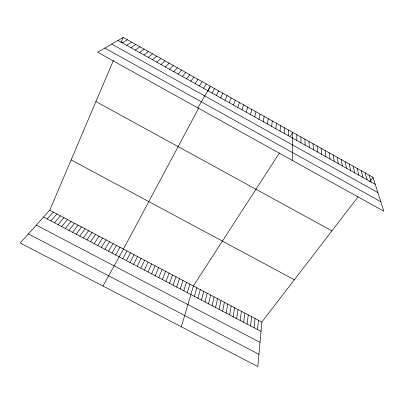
<?xml version="1.0" encoding="UTF-8"?>
<svg xmlns="http://www.w3.org/2000/svg" width="404" height="404" viewBox="0 0 404 404"><rect width="100%" height="100%" fill="white"/><g stroke="black" fill="none" stroke-linecap="round" stroke-linejoin="round"><path stroke-width="0.61" d="M292.208 160.322L292.743 132.381L290.304 136.143M288.446 135.779L288.673 130.098M284.249 133.431L284.598 127.816M280.053 131.083L280.517 125.533M358.136 196.733L261.837 322.074L257.833 366.585L20.2 242.996L49.763 210.216L113.428 60.398M257.525 329.573L258.449 320.286M275.846 128.735L276.437 123.245M254.05 327.745L255.055 318.498M250.576 325.917L251.662 316.706M247.091 324.084L248.263 314.913M271.634 126.381L272.346 120.953M243.607 322.251L244.859 313.12M240.117 320.417L241.456 311.322M267.418 124.023L268.251 118.66M236.628 318.579L238.047 309.525M233.128 316.741L234.633 307.727M229.629 314.898L231.214 305.924M263.196 121.66L264.15 116.362M226.124 313.055L227.795 304.121M222.614 311.211L224.371 302.313M258.969 119.296L260.045 114.064M219.104 309.363L220.943 300.505M215.584 307.515L217.509 298.697M212.065 305.666L214.075 296.884M254.737 116.928L255.934 111.762M208.545 303.813L210.636 295.071M205.015 301.955L207.191 293.254M250.495 114.559L251.818 109.459M201.485 300.096L203.747 291.435M197.945 298.238L200.298 289.618M194.41 296.379L196.844 287.794M246.253 112.186L247.697 107.146M181.335 326.801L193.385 285.971L279.411 152.99M187.315 292.647L189.925 284.143M242.001 109.807L243.567 104.838M183.764 290.779L186.461 282.315M180.209 288.911L182.992 280.487M176.649 287.037L179.517 278.654M237.749 107.429L239.436 102.52M173.089 285.163L176.043 276.821M169.518 283.29L172.564 274.988M233.487 105.045L235.3 100.202M165.948 281.411L169.079 273.149M162.373 279.533L165.589 271.311M158.797 277.649L162.1 269.468M229.219 102.661L231.154 97.884M155.212 275.765L158.605 267.625M120.937 42.728L123.195 37.415L373.028 177.346L383.8 211.216L97.687 52.242L123.195 37.415M151.626 273.877L155.106 265.781M224.947 100.273L227.008 95.561M148.036 271.988L151.601 263.933M144.44 270.099L148.096 262.085M220.665 97.879L222.851 93.233M140.839 268.206L144.587 260.232M137.239 266.312L141.072 258.378M133.633 264.413L137.552 256.52M216.382 95.485L218.69 90.905M130.017 262.514L134.032 254.666M126.407 260.615L130.507 252.803M198.672 108.126L123.442 249.081L102.97 286.042M207.691 91.228L210.358 86.234L197.874 107.908M122.786 258.712L126.977 250.945M212.09 93.082L214.529 88.572M115.605 254.934L119.973 247.248M112.039 253.061L116.498 245.415M108.474 251.187L113.019 243.582M203.576 88.319L206.257 83.941M104.904 249.308L109.535 241.743M101.328 247.425L106.05 239.905M97.748 245.546L102.56 238.067M199.349 85.956L202.157 81.643M94.167 243.662L99.066 236.224M90.577 241.774L95.571 234.381M86.986 239.885L92.072 232.532M195.117 83.593L198.051 79.341M83.396 237.996L88.567 230.684M79.795 236.103L85.057 228.836M190.88 81.224L193.935 77.038M76.194 234.209L81.542 226.982M72.589 232.31L78.028 225.129M369.635 181.77L373.028 177.346M186.633 78.851L189.819 74.73M68.978 230.411L74.508 223.271M65.362 228.512L70.983 221.412M61.741 226.609L67.458 219.554M182.386 76.472L185.694 72.422M58.12 224.705L63.928 217.69M54.495 222.796L60.393 215.827M178.134 74.094L181.563 70.109M50.864 220.887L56.853 213.958M47.228 218.978L53.308 212.09M173.871 71.71L177.432 67.791M169.604 69.326L173.291 65.473M165.332 66.938L169.145 63.15M161.055 64.544L164.994 60.827M156.772 62.15L160.837 58.499M152.485 59.752L156.676 56.171M148.192 57.353L152.51 53.833M143.89 54.949L148.339 51.5M139.582 52.54L144.162 49.157M135.274 50.126L139.981 46.819M130.957 47.712L135.789 44.47M126.634 45.299L131.598 42.122M122.301 42.875L127.396 39.769M28.381 233.921L258.939 354.298M36.32 225.124L260.009 342.355M49.763 210.216L261.837 322.074M43.592 217.064L260.999 331.396M71.144 159.903L294.359 279.745M95.93 101.581L331.911 230.871M104.868 48.066L380.78 201.712M117.968 40.45L375.245 184.315M111.746 44.066L377.876 192.592M369.064 175.124L371.165 182.037M365.095 172.902L367.079 179.75M361.115 170.675L362.994 177.462M357.136 168.448L358.898 175.174M353.152 166.211L354.798 172.882M349.157 163.979L350.692 170.584M345.162 161.741L346.576 168.286M341.163 159.499L342.461 165.983M337.153 157.252L338.34 163.681M333.143 155.005L334.209 161.373M329.124 152.757L330.078 159.06M325.104 150.505L325.937 156.747M321.079 148.248L321.796 154.429M317.044 145.99L317.645 152.106M313.009 143.728L313.489 149.783M308.964 141.466L309.328 147.455M304.919 139.198L305.161 145.127M300.864 136.926L300.99 142.794M296.804 134.653L296.814 140.461"/></g></svg>
